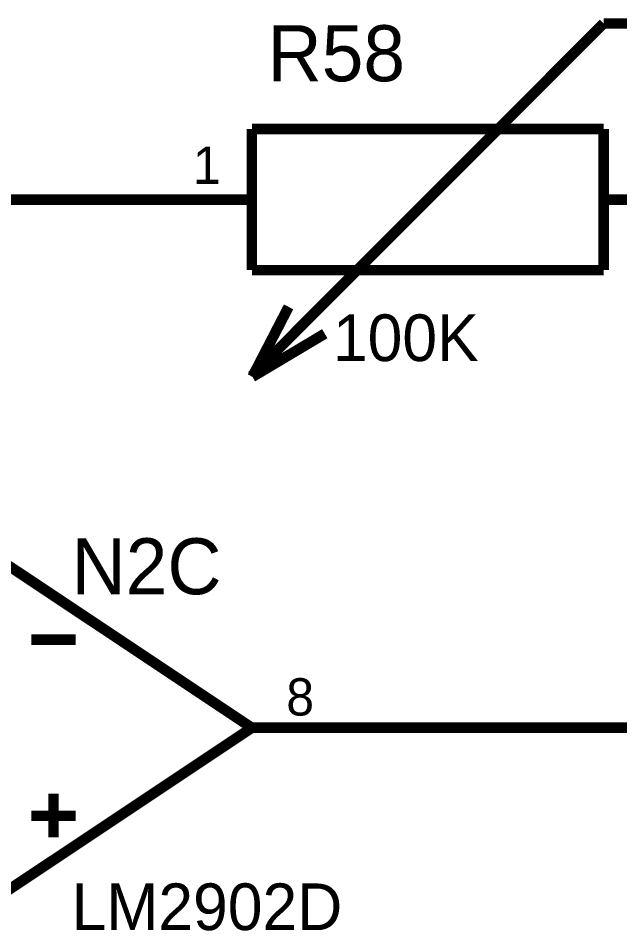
# Model space of a CAD drawing. Header units: millimetres. Extents: x 0 to 420, y 0 to 297.
# Drawn here: x 193.39 to 210.46, y 239.22 to 265.14 of the extents above; entities that cross this region are included whole.
import ezdxf

# ---------------------------------------------------------------- set-up
doc = ezdxf.new("R2010")
doc.units = ezdxf.units.MM
doc.layers.add('Sheet', color=255, linetype='Continuous')

msp = doc.modelspace()

# ---------------------------------------------------------------- linework, layer by layer
at = {"layer": 'Sheet', "const_width": 0.3}
for points in [[(210, 264.992), (200.02, 254.99)], [(210, 264.992), (212.499, 264.992)], [(200.02, 261.995), (200.02, 257.987)], [(200.02, 261.995), (210, 261.995)], [(210, 261.995), (210, 257.987)], [(192.522, 259.991), (195.021, 259.991)], [(195.021, 259.991), (197.52, 259.991)], [(200.02, 259.991), (197.52, 259.991)], [(210, 259.991), (212.499, 259.991)], [(200.02, 257.987), (210, 257.987)], [(200.036, 254.957), (201.062, 256.944)], [(200.036, 254.957), (202.089, 256.182)], [(192.522, 249.989), (200.02, 244.989)], [(193.763, 247.489), (195.021, 247.489)], [(200.02, 244.989), (192.522, 239.988)], [(200.02, 244.989), (202.519, 244.989)], [(202.519, 244.989), (214.998, 244.989)], [(194.392, 243.117), (194.392, 241.876)], [(193.763, 242.488), (195.021, 242.488)]]:
    msp.add_lwpolyline(points, dxfattribs=at)

# ---------------------------------------------------------------- texts
at = {"layer": 'Sheet'}
for s, height, p in [('R58', 1.5897, (200.467, 263.352)), ('1', 1.06, (198.348, 260.438)), ('100K', 1.3247, (202.32, 255.404)), ('N2C', 1.5897, (194.905, 248.781)), ('8', 1.06, (200.996, 245.336)), ('LM2902D', 1.3247, (194.905, 239.243))]:
    msp.add_text(s, height=height, dxfattribs=at).set_placement(p)

doc.saveas('drawing.dxf')
